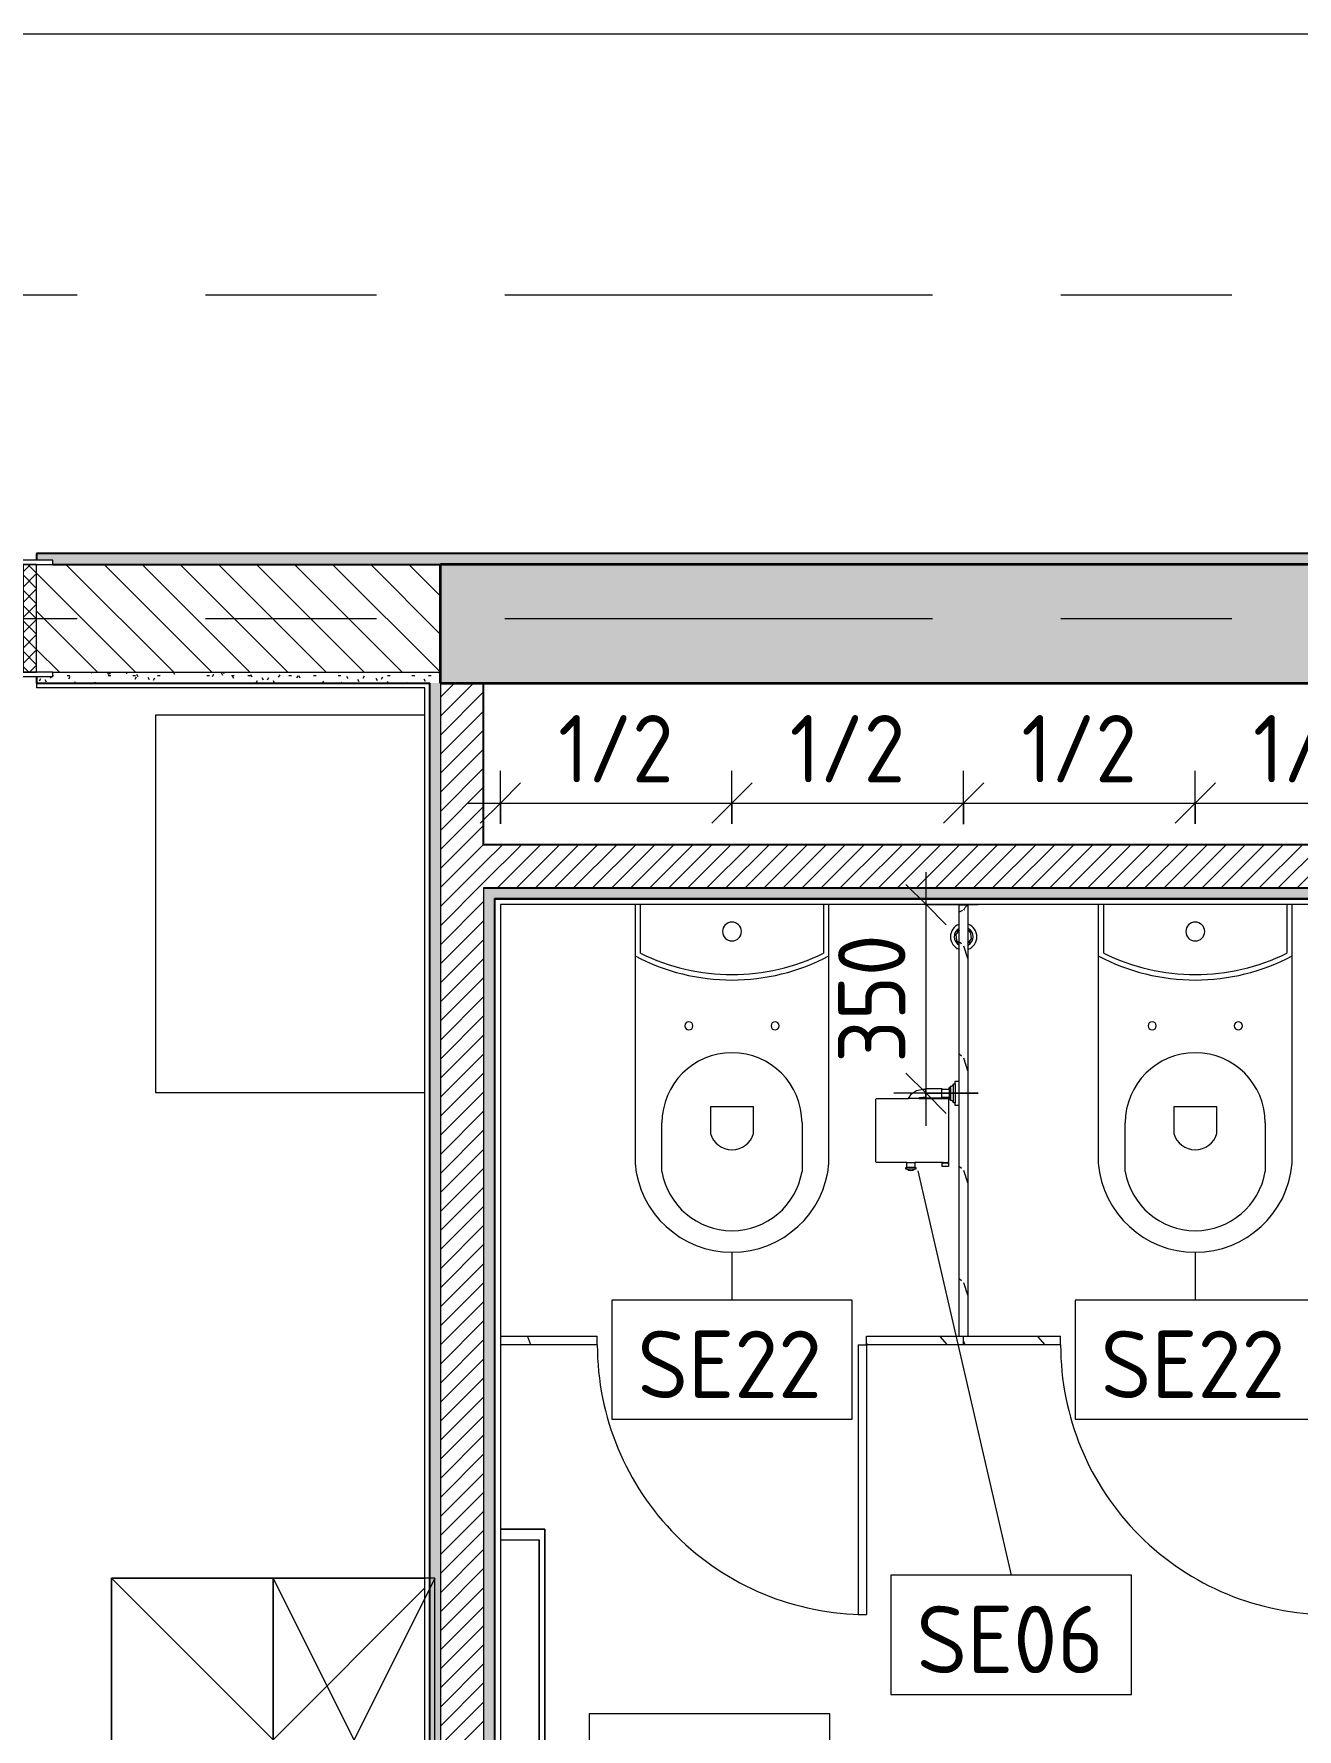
# Model space of a CAD drawing. Header units: millimetres. Extents: x 39815 to 261742, y -8553 to 29000.
# Drawn here: x 96570 to 98915, y 8439 to 11584 of the extents above; entities that cross this region are included whole.
import ezdxf

# ---------------------------------------------------------------- set-up
doc = ezdxf.new("R2010")
doc.units = ezdxf.units.MM
doc.linetypes.add('Осевая', pattern=[1587.5, 317.5, -238.125, 793.75, -238.125])
for name, color, linetype, lineweight in [('A-ANNO-DIMS', 7, 'Continuous', 9), ('A-ANNO-DIMS-50', 7, 'Continuous', 9), ('A-DETL-GENF', 7, 'Continuous', 9), ('A-DOOR', 7, 'Continuous', 9), ('A-DOOR-FRAM', 7, 'Continuous', 15), ('A-DOOR-FRAM-1', 7, 'Continuous', 9), ('A-GENM', 7, 'Continuous', 9), ('A-WALL-2', 7, 'Continuous', 9), ('I-FURN', 7, 'Continuous', 9), ('I-WALL', 7, 'Continuous', 9), ('P-SANR-FIXT-IDEN', 7, 'Continuous', 9), ('Оси-2', 7, 'Осевая', 9)]:
    doc.layers.add(name, color=color, linetype=linetype, lineweight=lineweight)
for name, color, linetype, lineweight, true_color in [('A-DETL-GENF-1', 7, 'Continuous', 9, 0x4994b4), ('A-WALL-1', 7, 'Continuous', 25, 0x3c3c3c), ('A-WALL-3', 7, 'Continuous', 35, 0x3c3c3c), ('A-WALL-FNSH-1', 7, 'Continuous', 15, 0x3c3c3c), ('P-SANR-FIXT-1', 7, 'Continuous', 15, 0x4994b4)]:
    doc.layers.add(name, color=color, linetype=linetype, lineweight=lineweight, true_color=true_color)
doc.styles.add('GOST Common', font='GOST_Common.ttf', dxfattribs={"height": 125})
doc.styles.add('ISOCPEUR', font='isocpeur.ttf', dxfattribs={"width": 0.9, "height": 125})
doc.dimstyles.new('ISO-2_5_0_9К_БОЛЬШОЙ', dxfattribs={"dimscale": 304.8, "dimtxt": 124.497647, "dimasz": 0.246063, "dimexe": 0.19685, "dimexo": 0.492126, "dimgap": 0, "dimtad": 1, "dimdec": 0, "dimrnd": 10, "dimzin": 0, "dimdsep": 46, "dimtxsty": 'ISOCPEUR', "dimblk1": 'OBLIQUE', "dimblk2": 'OBLIQUE', "dimsah": 1, "dimcen": 0.09, "dimdle": 0.19685, "dimazin": 0, "dimtfac": 1, "dimtdec": 4, "dimtix": 1, "dimtmove": 0, "dimatfit": 3, "dimfxl": 1, "dimtvp": 1, "dimtolj": 1, "dimtzin": 0, "dimarcsym": 2})
pattern_1 = [(45, (-14604.555, 0), (-17.6776695, 17.6776695), [])]
pattern_2 = [(0, (-14604.555, 0), (60.96, 15.24), [5.029, -40.691, 5.029, -40.691, -243.84]), (0, (-14604.555, 0), (60.96, 15.24), [-91.44, 5.029, -86.411, 5.029, -40.691, -106.68]), (0, (-14604.555, 0), (60.96, 15.24), [-228.6, 5.029, -25.451, 5.029, -71.171]), (120, (-14581.695, 7.62), (-43.6782272, 45.1729086), [5.029, -40.691, 5.029, -40.691, -243.84]), (120, (-14581.695, 7.62), (-43.6782272, 45.1729086), [-91.44, 5.029, -86.411, 5.029, -40.691, -106.68]), (120, (-14581.695, 7.62), (-43.6782272, 45.1729086), [-228.6, 5.029, -25.451, 5.029, -71.171]), (240, (-14574.075, 38.1), (-17.2817728, -60.4129086), [5.029, -40.691, 5.029, -40.691, -243.84]), (240, (-14574.075, 38.1), (-17.2817728, -60.4129086), [-91.44, 5.029, -86.411, 5.029, -40.691, -106.68]), (240, (-14574.075, 38.1), (-17.2817728, -60.4129086), [-228.6, 5.029, -25.451, 5.029, -71.171])]
pattern_3 = [(288.435, (112916.855, 9160), (208.250902, -416.49961), [79.025, -579.519]), (319.399, (112941.845, 9085.03), (1249.5049425, -1041.2430683), [38.399, -1881.571]), (316.848, (112762.75, 9060.04), (3123.769422, -2915.4788923), [91.346, -4475.934]), (289.983, (112829.39, 8997.565), (624.746965, -1666.001328), [48.75, -2388.754]), (270, (112846.05, 9160), (208.25, -208.25), [41.65, -166.6]), (298.443, (112846.05, 9118.35), (-1457.75313005, 2707.24838793), [113.682, -5570.435]), (264.289, (112900.195, 9018.39), (208.2636477, 1874.2483835), [41.858, -2051.029]), (309.806, (112896.03, 8976.74), (-833.007541, 1041.2439595), [32.53, -1593.955])]
pattern_4 = [(288.435, (113776.855, 9160), (208.250902, -416.49961), [79.025, -579.519]), (319.399, (113801.845, 9085.03), (1249.5049425, -1041.2430683), [38.399, -1881.571]), (316.848, (113622.75, 9060.04), (3123.769422, -2915.4788923), [91.346, -4475.934]), (289.983, (113689.39, 8997.565), (624.746965, -1666.001328), [48.75, -2388.754]), (270, (113706.05, 9160), (208.25, -208.25), [41.65, -166.6]), (298.443, (113706.05, 9118.35), (-1457.75313005, 2707.24838793), [113.682, -5570.435]), (264.289, (113760.195, 9018.39), (208.2636477, 1874.2483835), [41.858, -2051.029]), (309.806, (113756.03, 8976.74), (-833.007541, 1041.2439595), [32.53, -1593.955])]

# ---------------------------------------------------------------- blocks, each defined once
blk = doc.blocks.new('110_Дверь_СКБ_1Ст_Внутренняя1 - Д-8 950x2100h_охрана-31784688-Фрагмент 2_11')
at = {"layer": 'A-DOOR-FRAM-1'}
h = blk.add_hatch(dxfattribs=at)
h.set_pattern_fill('FP_18', color=256, style=0, pattern_type=2)
h.set_pattern_definition([(45, (-296.384, 164.685), (-14.1421, 14.1421), []), (135, (-296.384, 164.685), (-14.1421, -14.1421), [])])
h.paths.add_polyline_path([(-437.5, 100), (-462.5, 100), (-462.5, -100), (-437.5, -100)])
at = {"layer": 'A-DOOR'}
blk.add_arc((437.5, 100), 850, 98.3412, 180, dxfattribs=at)
at = {"layer": 'A-DOOR-FRAM'}
for p, q in [((-422.5, 108), (-492.5, 108)), ((-492.5, 108), (-492.5, 100)), ((-492.5, 100), (-422.5, 100)), ((-437.5, 100), (-462.5, 100)), ((-462.5, 100), (-462.5, -100)), ((-412.5, 100), (-437.5, 100)), ((-437.5, 100), (-437.5, 20)), ((-437.5, -100), (-437.5, 100)), ((-422.5, 100), (-437.5, 100)), ((-437.5, 100), (-437.5, 99)), ((-437.5, 99), (-422.5, 99)), ((-422.5, 100), (-422.5, 108)), ((-422.5, 99), (-422.5, 100)), ((-412.5, 60), (-412.5, 100)), ((-402.5, 60), (-412.5, 60)), ((-402.5, 20), (-402.5, 60)), ((-437.5, 20), (-402.5, 20)), ((-422.5, 20), (-437.5, 20)), ((-437.5, 20), (-437.5, -100)), ((-422.5, -100), (-422.5, 20)), ((-422.5, -100), (-492.5, -100)), ((-492.5, -100), (-492.5, -108)), ((-492.5, -108), (-422.5, -108)), ((-462.5, -100), (-437.5, -100)), ((-437.5, -100), (-422.5, -100)), ((-422.5, -108), (-422.5, -100))]:
    blk.add_line(p, q, dxfattribs=at)
blk = doc.blocks.new('Стол базовый прямоугольный - 1_196-25596001-Фрагмент 2_11')
at = {"layer": 'I-FURN'}
for p, q in [((350, 250), (-350, 250)), ((-350, 250), (-350, -249.9)), ((350, -249.9), (350, 250))]:
    blk.add_line(p, q, dxfattribs=at)
blk = doc.blocks.new('Вешалка - 1_25-V68-Фрагмент 2_11')
at = {"layer": 'I-FURN'}
for p, q in [((350, 55), (-350, 55)), ((-350, 55), (-350, -27.5)), ((-350, -27.5), (-350, 55)), ((-350, 55), (350, 55)), ((-330.4, -27.5), (-330.4, 44.4)), ((-330.4, -27.5), (-330.4, 44.4)), ((-330.4, 44.4), (330.2, 44.4)), ((330.2, 44.4), (-330.4, 44.4)), ((330.2, 44.4), (330.2, -27.5)), ((330.2, -27.5), (330.2, 44.4)), ((350, -27.5), (350, 55)), ((350, 55), (350, -27.5))]:
    blk.add_line(p, q, dxfattribs=at)
blk = doc.blocks.new('Шкаф параметрический - 1_280-25596496-Фрагмент 2_11')
at = {"layer": 'I-FURN'}
for p, q in [((0, 581.7), (0, 300)), ((0, 300), (0, 581.7)), ((18.3, 581.7), (300, 300)), ((300, 300), (581.7, 581.7)), ((600, 300), (600, 581.7)), ((600, 581.7), (600, 300)), ((0, 0), (300, 300)), ((0, 300), (0, 0)), ((0, 0), (0, 300)), ((300, 300), (600, 0)), ((600, 0), (600, 300)), ((600, 300), (600, 0)), ((0, 0), (600, 0)), ((600, 0), (0, 0))]:
    blk.add_line(p, q, dxfattribs=at)
blk = doc.blocks.new('Шкаф параметрический - 1_137-25596775-Фрагмент 2_11')
at = {"layer": 'I-FURN'}
for p, q in [((0, 0), (600, 300)), ((0, 300), (600, 0)), ((600, 300), (0, 300)), ((0, 300), (0, 0)), ((600, 0), (600, 300)), ((0, 0), (0, 281.7)), ((600, 281.7), (600, 0)), ((0, 0), (600, 0)), ((598.1, 0), (0, 0)), ((600, 0), (598.1, 0))]:
    blk.add_line(p, q, dxfattribs=at)
blk = doc.blocks.new('131_Сантехническая перегородка_Дверь 5 - СД-1-30835617-Фрагмент 2_11')
at = {"layer": 'A-DOOR'}
h = blk.add_hatch(dxfattribs=at)
h.set_pattern_fill('FP_31', color=256, style=0, pattern_type=2)
h.set_pattern_definition(pattern_3)
h.paths.add_polyline_path([(750, 8), (750, -8), (930, -8), (930, 8)])
at = {"layer": 'A-GENM'}
h = blk.add_hatch(dxfattribs=at)
h.set_pattern_fill('FP_31', color=256, style=0, pattern_type=2)
h.set_pattern_definition(pattern_3)
h.paths.add_polyline_path([(70, 8), (70, -8), (250, -8), (250, 8)])
at = {"layer": 'A-DOOR'}
for p, q in [((266, 508), (250, 508)), ((250, 8), (250, 508)), ((266, 8), (266, 508)), ((266, 8), (250, 8))]:
    blk.add_line(p, q, dxfattribs=at)
blk.add_arc((250, 8), 500, 360, 90, dxfattribs=at)
at = {"layer": 'A-GENM'}
for p, q in [((70, 8), (250, 8)), ((70, 8), (70, -8)), ((250, 8), (250, -8)), ((750, 8), (930, 8)), ((750, 8), (750, -8)), ((250, -8), (70, -8)), ((930, -8), (750, -8))]:
    blk.add_line(p, q, dxfattribs=at)
blk = doc.blocks.new('131_Сантехническая перегородка_Дверь 5 - СД-1-V73-Фрагмент 2_11')
at = {"layer": 'A-DOOR'}
h = blk.add_hatch(dxfattribs=at)
h.set_pattern_fill('FP_32', color=256, style=0, pattern_type=2)
h.set_pattern_definition(pattern_4)
h.paths.add_polyline_path([(750, 8), (750, -8), (930, -8), (930, 8)])
at = {"layer": 'A-GENM'}
h = blk.add_hatch(dxfattribs=at)
h.set_pattern_fill('FP_32', color=256, style=0, pattern_type=2)
h.set_pattern_definition(pattern_4)
h.paths.add_polyline_path([(70, 8), (70, -8), (250, -8), (250, 8)])
at = {"layer": 'A-DOOR'}
for p, q in [((266, 508), (250, 508)), ((250, 8), (250, 508)), ((266, 8), (266, 508)), ((266, 8), (250, 8))]:
    blk.add_line(p, q, dxfattribs=at)
blk.add_arc((250, 8), 500, 360, 90, dxfattribs=at)
at = {"layer": 'A-GENM'}
for p, q in [((70, 8), (250, 8)), ((70, 8), (70, -8)), ((250, 8), (250, -8)), ((750, 8), (930, 8)), ((750, 8), (750, -8)), ((930, 8), (930, -8)), ((250, -8), (70, -8)), ((930, -8), (750, -8))]:
    blk.add_line(p, q, dxfattribs=at)
blk = doc.blocks.new('FP_80-Фрагмент 2_11')
at = {"layer": 'A-GENM'}
for p, q in [((-0.1, 8), (0.3, 7.1)), ((0, 8), (0, -8)), ((0.3, 7.1), (0.9, 6.2)), ((0.9, 6.2), (1.7, 5.3)), ((1.7, 5.3), (2.6, 4.3)), ((2.6, 4.3), (3.6, 3.4)), ((3.6, 3.4), (4.8, 2.5)), ((4.8, 2.5), (6.1, 1.6)), ((6.1, 1.6), (7.5, 0.7)), ((7.5, 0.7), (9.1, -0.2)), ((10.1, -2.4), (10.7, -3.5)), ((10.7, -3.5), (11.3, -4.7)), ((11.3, -4.7), (12, -5.8)), ((12, -5.8), (12.6, -6.9)), ((12.6, -6.9), (13.3, -8))]:
    blk.add_line(p, q, dxfattribs=at)
blk = doc.blocks.new('131_Сантехническая перегородка 6 - СП-1-V79-Фрагмент 2_11')
at = {"layer": 'A-GENM'}
h = blk.add_hatch(dxfattribs=at)
h.set_pattern_fill('FP_37', color=256, style=0, pattern_type=2)
h.set_pattern_definition([(198.435, (9968, -112846.855), (-416.49961, -208.250902), [79.025, -579.519]), (229.399, (9893.03, -112871.845), (-1041.2430683, -1249.5049425), [38.399, -1881.571]), (226.848, (9868.04, -112692.75), (-2915.4788923, -3123.769422), [91.346, -4475.934]), (199.983, (9805.565, -112759.39), (-1666.001328, -624.746965), [48.75, -2388.754]), (180, (9968, -112776.05), (-208.25, -208.25), [41.65, -166.6]), (208.443, (9926.35, -112776.05), (2707.24838793, 1457.75313005), [113.682, -5570.435]), (174.289, (9826.39, -112830.195), (1874.2483835, -208.2636477), [41.858, -2051.029]), (219.806, (9784.74, -112826.03), (1041.2439595, 833.007541), [32.53, -1593.955])])
h.paths.add_polyline_path([(800, 0), (800, 8), (50, 8), (50, -8), (800, -8)])
for p, q in [((0, 8), (50, 8)), ((50, 8), (800, 8)), ((50, -8), (0, -8)), ((800, -8), (50, -8))]:
    blk.add_line(p, q, dxfattribs=at)
at = {"layer": 'A-GENM', "flags": 128}
for points in [[(71.5, 8), (62.7, 14.5), (51.9, 13.4), (45.9, 8)], [(45.9, -8), (54.7, -14.5), (65.5, -13.4), (71.5, -8)]]:
    blk.add_lwpolyline(points, dxfattribs=at)
at = {"layer": 'A-GENM'}
for radius, start, end in [(24.6, 19.9113, 160.0887), (17.6, 28.9731, 151.0269), (15.1, 126.8617, 139.5341), (15.1, 78.8699, 82.6459), (15.1, 40.4659, 53.124), (24.6, 199.9113, 340.0887), (17.6, 208.9731, 331.0269), (15.1, 220.4659, 233.124), (15.1, 258.8699, 262.6459), (15.1, 306.8617, 319.5341)]:
    blk.add_arc((58.7, 0), radius, start, end, dxfattribs=at)
blk.add_blockref('FP_80-Фрагмент 2_11', (0, 0), dxfattribs=at)
blk = doc.blocks.new('WC Seat_2 with Cistern-Wall Based - SE22-33487382-Фрагмент 2_11')
at = {"layer": 'P-SANR-FIXT-1'}
for p, q in [((-55, 485.5), (-55, 100.5)), ((-5, 410.5), (-5, 500.5)), ((255, 500.5), (255, 410.5)), ((305, 100.5), (305, 485.5)), ((85, 430.5), (85, 380.5)), ((165, 380.5), (165, 430.5)), ((85, 380.5), (165, 380.5)), ((-55, 100.5), (-55, 5.5)), ((-45, 5.5), (-45, 95.6)), ((295, 95.6), (295, 5.5)), ((305, 5.5), (305, 100.5))]:
    blk.add_line(p, q, dxfattribs=at)
for centre, radius, start, end in [((125, 469.8), 180.7, 4.9791, 175.0209), ((125, 478.7), 131.8, 9.5273, 170.4727), ((125, 418.8), 41.7, 16.2602, 163.7398), ((125, 410.5), 130, 180, 360), ((45, 230.5), 7.5, 0, 180), ((45, 230.5), 7.5, 180, 360), ((205, 230.5), 7.5, 0, 180), ((205, 230.5), 7.5, 180, 360), ((125, -237), 382.5, 61.9275, 118.0725), ((125, -247), 382.5, 63.6122, 116.3878), ((125, 55.5), 17.5, 0, 180), ((125, 55.5), 17.5, 180, 360)]:
    blk.add_arc(centre, radius, start, end, dxfattribs=at)
blk = doc.blocks.new('Sanitary_Toilet-Accessories_Gessi_Wall-mounted-paper-roll-holder-65449 - Chrome-30913797-Фрагмент 2_11')
at = {"layer": 'A-DETL-GENF-1'}
for p, q in [((112804.1, 9617.7), (112813.7, 9624.1)), ((112813.7, 9624.1), (112825, 9626.3)), ((112825, 9626.3), (112830.5, 9626.3)), ((112830.5, 9626.3), (112830.5, 9627.8)), ((112830.5, 9627.8), (112860.5, 9627.8)), ((112830.5, 9626.3), (112830.5, 9611.3)), ((112860.5, 9627.8), (112860.5, 9626.3)), ((112860.5, 9611.3), (112860.5, 9626.3)), ((112860.5, 9626.3), (112874, 9626.3)), ((112874, 9626.3), (112874, 9629.8)), ((112874, 9629.8), (112876.5, 9629.8)), ((112874, 9627.8), (112874, 9609.3)), ((112876.5, 9631.8), (112878.5, 9632.1)), ((112876.5, 9629.8), (112876.5, 9631.8)), ((112876.5, 9629.8), (112876.5, 9607.8)), ((112878.5, 9632.1), (112880.4, 9633.1)), ((112880.4, 9633.1), (112881.8, 9634.6)), ((112881.8, 9634.6), (112882.5, 9636.3)), ((112882.5, 9601.3), (112882.5, 9636.3)), ((112882.5, 9636.3), (112885, 9636.3)), ((112885, 9636.3), (112885, 9641.3)), ((112885, 9641.3), (112893, 9641.3)), ((112885, 9636.3), (112885, 9601.3)), ((112738.3, 9607.7), (112738.4, 9609.3)), ((112738.3, 9491.6), (112738.3, 9607.7)), ((112738.4, 9609.3), (112798.6, 9609.3)), ((112798.6, 9609.3), (112804.1, 9617.7)), ((112818.1, 9609.3), (112798.6, 9609.3)), ((112819.5, 9610.2), (112818.1, 9609.3)), ((112818.1, 9609.3), (112863.2, 9609.3)), ((112825, 9611.3), (112819.5, 9610.2)), ((112830.5, 9611.3), (112825, 9611.3)), ((112830.5, 9609.8), (112830.5, 9611.3)), ((112860.5, 9609.8), (112830.5, 9609.8)), ((112863.2, 9611.3), (112860.5, 9611.3)), ((112860.5, 9611.3), (112860.5, 9609.8)), ((112871.2, 9611.3), (112863.2, 9611.3)), ((112863.2, 9609.3), (112863.2, 9611.3)), ((112863.2, 9609.3), (112871.2, 9609.3)), ((112874, 9611.3), (112871.2, 9611.3)), ((112871.2, 9611.3), (112871.2, 9609.3)), ((112871.2, 9609.3), (112873.2, 9609.3)), ((112873.2, 9609.3), (112873.2, 9490.3)), ((112874, 9607.8), (112874, 9611.3)), ((112876.5, 9607.8), (112874, 9607.8)), ((112876.5, 9605.8), (112876.5, 9607.8)), ((112878.5, 9605.5), (112876.5, 9605.8)), ((112880.4, 9604.5), (112878.5, 9605.5)), ((112881.8, 9603), (112880.4, 9604.5)), ((112882.5, 9601.3), (112881.8, 9603)), ((112885, 9601.3), (112882.5, 9601.3)), ((112885, 9596.3), (112885, 9601.3)), ((112893, 9596.3), (112885, 9596.3)), ((112738.4, 9490.3), (112738.3, 9491.6)), ((112795.5, 9490.3), (112738.4, 9490.3)), ((112793.5, 9477.8), (112793.5, 9481.3)), ((112793.5, 9481.3), (112795.5, 9481.3)), ((112795.5, 9477.8), (112793.5, 9477.8)), ((112795.5, 9490.3), (112810.5, 9490.3)), ((112795.5, 9481.3), (112795.5, 9490.3)), ((112810.5, 9481.3), (112795.5, 9481.3)), ((112810.5, 9477.8), (112795.5, 9477.8)), ((112799, 9475.9), (112795.5, 9477.8)), ((112803, 9475.3), (112799, 9475.9)), ((112807, 9475.9), (112803, 9475.3)), ((112810.5, 9477.8), (112807, 9475.9)), ((112863.2, 9490.3), (112810.5, 9490.3)), ((112810.5, 9490.3), (112810.5, 9481.3)), ((112810.5, 9481.3), (112812.5, 9481.3)), ((112812.5, 9477.8), (112810.5, 9477.8)), ((112812.5, 9481.3), (112812.5, 9477.8)), ((112861.2, 9482.8), (112861.2, 9489.3)), ((112861.2, 9489.3), (112863.2, 9489.3)), ((112873.2, 9482.8), (112861.2, 9482.8)), ((112863.2, 9490.3), (112871.2, 9490.3)), ((112863.2, 9489.3), (112863.2, 9490.3)), ((112871.2, 9489.3), (112863.2, 9489.3)), ((112873.2, 9490.3), (112871.2, 9490.3)), ((112871.2, 9490.3), (112871.2, 9489.3)), ((112871.2, 9489.3), (112873.2, 9489.3)), ((112873.2, 9489.3), (112873.2, 9482.8))]:
    blk.add_line(p, q, dxfattribs=at)
blk = doc.blocks.new('DET_L_Линия разрыва - М100-30911547-Фрагмент 2_11')
at = {"layer": 'A-DETL-GENF'}
blk.add_line((9367.7, 0), (4983.9, 0), dxfattribs=at)
blk = doc.blocks.new('М_сантехническая_рамка1 - В рамке-30590747-Фрагмент 2_11')
at = {"layer": 'P-SANR-FIXT-IDEN'}
for p, q in [((4.293, 2.24), (-4.639, 2.24)), ((-4.639, 2.24), (-4.639, -2.178)), ((4.293, -2.178), (4.293, 2.24)), ((-4.639, -2.178), (4.293, -2.178))]:
    blk.add_line(p, q, dxfattribs=at)
blk = doc.blocks.new('DIMBLOCK57-Фрагмент 2_11')
at = {"layer": 'A-ANNO-DIMS-50'}
for p, q in [((97436.4, 10119), (97436.4, 10217.3)), ((97866.4, 10119), (97866.4, 10217.3)), ((97376.4, 10157.3), (97866.4, 10157.3)), ((97436.4, 10157.3), (97436.4, 10119)), ((97866.4, 10157.3), (97866.4, 10119))]:
    blk.add_line(p, q, dxfattribs=at)
at = {"layer": 'A-ANNO-DIMS-50', "lineweight": 20}
for p, q in [((97436.4, 10157.3), (97473.9, 10194.8)), ((97866.4, 10157.3), (97903.9, 10194.8)), ((97436.4, 10157.3), (97398.9, 10119.8)), ((97866.4, 10157.3), (97828.9, 10119.8))]:
    blk.add_line(p, q, dxfattribs=at)
at = {"layer": 'A-ANNO-DIMS-50', "color": 0, "insert": (97543.7, 10320.6), "char_height": 125, "width": 258.572, "attachment_point": 1, "line_spacing_factor": 1.149209, "style": 'ISOCPEUR'}
blk.add_mtext('1/2', dxfattribs=at)
blk = doc.blocks.new('_Oblique')
at = {"color": 0, "linetype": 'ByBlock', "lineweight": -2}
blk.add_line((-0.5, -0.5), (0.5, 0.5), dxfattribs=at)
blk = doc.blocks.new('DIMBLOCK58-Фрагмент 2_11')
at = {"layer": 'A-ANNO-DIMS-50'}
for p, q in [((97866.4, 10119), (97866.4, 10217.3)), ((98296.4, 10118), (98296.4, 10217.3)), ((97866.4, 10157.3), (98296.4, 10157.3)), ((97866.4, 10157.3), (97866.4, 10119)), ((98296.4, 10157.3), (98296.4, 10118))]:
    blk.add_line(p, q, dxfattribs=at)
at = {"layer": 'A-ANNO-DIMS-50', "lineweight": 20}
for p, q in [((97866.4, 10157.3), (97903.9, 10194.8)), ((98296.4, 10157.3), (98333.9, 10194.8)), ((97866.4, 10157.3), (97828.9, 10119.8)), ((98296.4, 10157.3), (98258.9, 10119.8))]:
    blk.add_line(p, q, dxfattribs=at)
at = {"layer": 'A-ANNO-DIMS-50', "color": 0, "insert": (97973.7, 10320.6), "char_height": 125, "width": 258.572, "attachment_point": 1, "line_spacing_factor": 1.149209, "style": 'ISOCPEUR'}
blk.add_mtext('1/2', dxfattribs=at)
blk = doc.blocks.new('DIMBLOCK59-Фрагмент 2_11')
at = {"layer": 'A-ANNO-DIMS-50'}
for p, q in [((98296.4, 10118), (98296.4, 10217.3)), ((98726.4, 10119), (98726.4, 10217.3)), ((98296.4, 10157.3), (98726.4, 10157.3)), ((98296.4, 10157.3), (98296.4, 10118)), ((98726.4, 10157.3), (98726.4, 10119))]:
    blk.add_line(p, q, dxfattribs=at)
at = {"layer": 'A-ANNO-DIMS-50', "lineweight": 20}
for p, q in [((98296.4, 10157.3), (98333.9, 10194.8)), ((98726.4, 10157.3), (98763.9, 10194.8)), ((98296.4, 10157.3), (98258.9, 10119.8)), ((98726.4, 10157.3), (98688.9, 10119.8))]:
    blk.add_line(p, q, dxfattribs=at)
at = {"layer": 'A-ANNO-DIMS-50', "color": 0, "insert": (98403.7, 10320.6), "char_height": 125, "width": 258.572, "attachment_point": 1, "line_spacing_factor": 1.149209, "style": 'ISOCPEUR'}
blk.add_mtext('1/2', dxfattribs=at)
blk = doc.blocks.new('DIMBLOCK60-Фрагмент 2_11')
at = {"layer": 'A-ANNO-DIMS-50'}
for p, q in [((98726.4, 10119), (98726.4, 10217.3)), ((99156.4, 10118), (99156.4, 10217.3)), ((98726.4, 10157.3), (99156.4, 10157.3)), ((98726.4, 10157.3), (98726.4, 10119)), ((99156.4, 10157.3), (99156.4, 10118))]:
    blk.add_line(p, q, dxfattribs=at)
at = {"layer": 'A-ANNO-DIMS-50', "lineweight": 20}
for p, q in [((98726.4, 10157.3), (98763.9, 10194.8)), ((99156.4, 10157.3), (99193.9, 10194.8)), ((98726.4, 10157.3), (98688.9, 10119.8)), ((99156.4, 10157.3), (99118.9, 10119.8))]:
    blk.add_line(p, q, dxfattribs=at)
at = {"layer": 'A-ANNO-DIMS-50', "color": 0, "insert": (98833.7, 10320.6), "char_height": 125, "width": 258.572, "attachment_point": 1, "line_spacing_factor": 1.149209, "style": 'ISOCPEUR'}
blk.add_mtext('1/2', dxfattribs=at)
blk = doc.blocks.new('DIMBLOCK65-Фрагмент 2_11')
at = {"layer": 'A-ANNO-DIMS-50', "lineweight": 20}
for p, q in [((98226.7, 9969), (98189.2, 10006.5)), ((98226.7, 9969), (98264.2, 9931.5)), ((98226.7, 9618.8), (98189.2, 9656.3)), ((98226.7, 9618.8), (98264.2, 9581.3))]:
    blk.add_line(p, q, dxfattribs=at)
at = {"layer": 'A-ANNO-DIMS-50'}
for p, q in [((98226.7, 9558.8), (98226.7, 10029)), ((98323.6, 9969), (98166.7, 9969)), ((98226.7, 9969), (98323.6, 9969)), ((98323.6, 9618.8), (98166.7, 9618.8)), ((98226.7, 9618.8), (98323.6, 9618.8))]:
    blk.add_line(p, q, dxfattribs=at)
at = {"layer": 'A-ANNO-DIMS-50', "color": 0, "insert": (98063.4, 9675.4), "char_height": 125, "width": 284.429, "attachment_point": 1, "rotation": 90, "line_spacing_factor": 1.149209, "style": 'ISOCPEUR'}
blk.add_mtext('350', dxfattribs=at)

msp = doc.modelspace()

# ---------------------------------------------------------------- hatches: boundary and pattern name
at = {"layer": 'I-WALL'}
h = msp.add_hatch(dxfattribs=at)
h.set_pattern_fill('FP_9', color=256, style=0, pattern_type=2)
h.set_pattern_definition(pattern_2)
h.paths.add_polyline_path([(105166.3, 10600), (105166.3, 10620), (96575.4, 10620), (96575.4, 10608), (96605.4, 10608), (96605.4, 10600), (104725.4, 10600)])
h = msp.add_hatch(dxfattribs=at)
h.set_pattern_fill('FP_2', color=256, style=0, pattern_type=2)
h.set_pattern_definition([(135, (-14604.555, 0), (-35.35534, -35.35534), [])])
h.paths.add_polyline_path([(105166.3, 10400), (105166.3, 10600), (104725.4, 10600), (104725.4, 10400)])
h.paths.add_polyline_path([(97325.4, 10400), (97325.4, 10600), (96575.4, 10600), (96575.4, 10400), (96624.9, 10400)])
h = msp.add_hatch(dxfattribs=at)
h.set_pattern_fill('FP_3', color=256, style=0, pattern_type=2)
h.set_pattern_definition([(45, (-14604.555, 0), (-28.51196, 28.51196), []), (45, (-14576.043, 0), (-28.51196, 28.51196), [50.403, -10.081, 1.676, -8.404])])
h.paths.add_polyline_path([(104645.4, 10380), (104725.4, 10380), (104725.4, 10600), (97325.4, 10600), (97325.4, 10380), (103091.8, 10380)])
h = msp.add_hatch(dxfattribs=at)
h.set_pattern_fill('FP_9', color=256, style=0, pattern_type=2)
h.set_pattern_definition(pattern_2)
h.paths.add_polyline_path([(97305.4, 10380), (97325.4, 10380), (97325.4, 10400), (96605.4, 10400), (96605.4, 10392), (96575.4, 10392), (96575.4, 10380), (96624.9, 10380)])
h = msp.add_hatch(dxfattribs=at)
h.set_pattern_fill('FP_9', color=256, style=0, pattern_type=2)
h.set_pattern_definition(pattern_2)
h.paths.add_polyline_path([(97305.4, 6700), (97325.4, 6700), (97325.4, 10380), (97305.4, 10380), (97305.4, 6720)])
h = msp.add_hatch(dxfattribs=at)
h.set_pattern_fill('FP_1', color=256, style=0, pattern_type=2)
h.set_pattern_definition(pattern_1)
h.paths.add_polyline_path([(97405.4, 5400), (97405.4, 10380), (97325.4, 10380), (97325.4, 5400)])
h = msp.add_hatch(dxfattribs=at)
h.set_pattern_fill('FP_1', color=256, style=0, pattern_type=2)
h.set_pattern_definition(pattern_1)
h.paths.add_polyline_path([(104195.4, 10000), (104195.4, 10080), (97405.4, 10080), (97405.4, 10000), (103091.8, 10000)])
h = msp.add_hatch(dxfattribs=at)
h.set_pattern_fill('FP_9', color=256, style=0, pattern_type=2)
h.set_pattern_definition(pattern_2)
h.paths.add_polyline_path([(104175.4, 9980), (104195.4, 9980), (104195.4, 10000), (97405.4, 10000), (97405.4, 9980), (104174.4, 9980)])
h = msp.add_hatch(dxfattribs=at)
h.set_pattern_fill('FP_9', color=256, style=0, pattern_type=2)
h.set_pattern_definition(pattern_2)
h.paths.add_polyline_path([(97425.4, 8060), (97425.4, 9980), (97405.4, 9980), (97405.4, 8060)])

# ---------------------------------------------------------------- linework, layer by layer
at = {"layer": 'A-WALL-1'}
for p, q in [((105166.3, 10620), (96575.4, 10620)), ((96575.4, 10620), (96575.4, 10608)), ((96605.4, 10600), (97325.4, 10600)), ((96575.4, 10392), (96575.4, 10380)), ((96575.4, 10380), (97305.4, 10380)), ((97305.4, 6720), (97305.4, 10380)), ((97405.4, 10080), (97405.4, 10380)), ((104195.4, 10080), (97405.4, 10080)), ((97405.4, 10000), (104195.4, 10000)), ((97425.4, 9980), (104175.4, 9980)), ((97425.4, 9980), (97425.4, 8080))]:
    msp.add_line(p, q, dxfattribs=at)
at = {"layer": 'A-WALL-2'}
for p, q in [((96605.4, 10400), (97325.4, 10400)), ((97325.4, 10380), (97325.4, 6700)), ((97405.4, 10000), (97405.4, 8060))]:
    msp.add_line(p, q, dxfattribs=at)
at = {"layer": 'A-WALL-3'}
for p, q in [((97325.4, 10380), (97325.4, 10600)), ((104725.4, 10600), (97325.4, 10600)), ((97325.4, 10380), (104725.4, 10380))]:
    msp.add_line(p, q, dxfattribs=at)
at = {"layer": 'A-WALL-FNSH-1'}
for p, q in [((105166.3, 10621), (96575.4, 10621)), ((96575.4, 10621), (96575.4, 10620)), ((96575.4, 10380), (96575.4, 10379)), ((96575.4, 10379), (97304.4, 10379)), ((97304.4, 10379), (97304.4, 6721)), ((97426.4, 8081), (97426.4, 9979)), ((97426.4, 9979), (104174.4, 9979))]:
    msp.add_line(p, q, dxfattribs=at)
at = {"layer": 'I-WALL'}
for p, q in [((96575.4, 10379), (96575.4, 10371)), ((97296.4, 10371), (96575.4, 10371)), ((97296.4, 6729), (97296.4, 10371)), ((104175.4, 9969), (97436.4, 9969)), ((97436.4, 9969), (97436.4, 8080))]:
    msp.add_line(p, q, dxfattribs=at)
at = {"layer": 'P-SANR-FIXT-IDEN'}
for p, q in [((98211.1, 9475.3), (98384.4, 8724.7)), ((97866.4, 9323.9), (97866.4, 9235)), ((98726.4, 9323.9), (98726.4, 9235))]:
    msp.add_line(p, q, dxfattribs=at)
at = {"layer": 'Оси-2'}
for p, q in [((95301.7, 11100), (103916.3, 11100)), ((95301.7, 10500), (103916.3, 10500))]:
    msp.add_line(p, q, dxfattribs=at)

# ---------------------------------------------------------------- block references
at = {"layer": 'A-DETL-GENF', "rotation": 180}
msp.add_blockref('DET_L_Линия разрыва - М100-30911547-Фрагмент 2_11', (105166.3, 11584.2), dxfattribs=at)
at = {"layer": 'A-DOOR', "rotation": 180}
msp.add_blockref('110_Дверь_СКБ_1Ст_Внутренняя1 - Д-8 950x2100h_охрана-31784688-Фрагмент 2_11', (96112.9, 10500), dxfattribs=at)
at = {"layer": 'A-GENM'}
for name, p, rotation in [('131_Сантехническая перегородка 6 - СП-1-V79-Фрагмент 2_11', (98296.4, 9968), 270.0000000000007), ('131_Сантехническая перегородка_Дверь 5 - СД-1-30835617-Фрагмент 2_11', (98366.4, 9160), 180), ('131_Сантехническая перегородка_Дверь 5 - СД-1-V73-Фрагмент 2_11', (99226.4, 9160), 180)]:
    msp.add_blockref(name, p, dxfattribs=dict(at, rotation=rotation))
at = {"layer": 'I-FURN'}
for name, p, rotation in [('Стол базовый прямоугольный - 1_196-25596001-Фрагмент 2_11', (97046.5, 9970.2), 90), ('Вешалка - 1_25-V68-Фрагмент 2_11', (97463.9, 8460), 270.0000000000007), ('Шкаф параметрический - 1_280-25596496-Фрагмент 2_11', (96714.7, 8719.6), 269.9999999999994), ('Шкаф параметрический - 1_137-25596775-Фрагмент 2_11', (97014.7, 8719.6), 269.9999999999994)]:
    msp.add_blockref(name, p, dxfattribs=dict(at, rotation=rotation))
at = {"layer": 'P-SANR-FIXT-1', "rotation": 180}
for p in [(97991.4, 9974.5), (98851.4, 9974.5)]:
    msp.add_blockref('WC Seat_2 with Cistern-Wall Based - SE22-33487382-Фрагмент 2_11', p, dxfattribs=at)
at = {"layer": 'P-SANR-FIXT-1'}
msp.add_blockref('Sanitary_Toilet-Accessories_Gessi_Wall-mounted-paper-roll-holder-65449 - Chrome-30913797-Фрагмент 2_11', (-14604.6, 0), dxfattribs=at)
at = {"layer": 'P-SANR-FIXT-IDEN', "xscale": 49.99999999999998, "yscale": 49.99999999999998, "zscale": 49.99999999999998}
for p in [(97875.1, 9123), (98735.1, 9123), (98393.1, 8612.7), (97833.1, 8355.4)]:
    msp.add_blockref('М_сантехническая_рамка1 - В рамке-30590747-Фрагмент 2_11', p, dxfattribs=at)

# ---------------------------------------------------------------- texts
at = {"layer": 'P-SANR-FIXT-IDEN', "char_height": 125, "width": 444.937, "attachment_point": 1, "style": 'GOST Common'}
for s, insert in [('SE22', (97690.8, 9178.4)), ('SE22', (98550.8, 9178.4)), ('SE06', (98208.8, 8668.1))]:
    msp.add_mtext(s, dxfattribs=dict(at, insert=insert))

# ---------------------------------------------------------------- dimensions: what is measured, and where the dimension line sits
at = {"layer": 'A-ANNO-DIMS'}
for base, p1, p2, override, picture, middle in [((97866.4, 10157.3), (97436.4, 9969), (97866.4, 9969), {"dimpost": '<>', "dimfxl": 430}, 'DIMBLOCK57-Фрагмент 2_11', (97651.4, 10219.8)), ((98296.4, 10157.3), (97866.4, 9969), (98296.4, 9968), {"dimpost": '<>', "dimfxl": 430.001163}, 'DIMBLOCK58-Фрагмент 2_11', (98081.4, 10219.8)), ((98726.4, 10157.3), (98296.4, 9968), (98726.4, 9969), {"dimpost": '<>', "dimfxl": 430.001163}, 'DIMBLOCK59-Фрагмент 2_11', (98511.4, 10219.8)), ((99156.4, 10157.3), (98726.4, 9969), (99156.4, 9968), {"dimpost": '<>', "dimfxl": 430.001163}, 'DIMBLOCK60-Фрагмент 2_11', (98941.4, 10219.8))]:
    dim = msp.add_linear_dim(base=base, p1=p1, p2=p2, text='1/2', dimstyle='ISO-2_5_0_9К_БОЛЬШОЙ', override=override, dxfattribs=at)
    dim.commit()
    dim.dimension.update_dxf_attribs({"geometry": picture, "text_midpoint": middle})
dim = msp.add_linear_dim(base=(98226.7, 9969), p1=(98173.6, 9618.8), p2=(98173.6, 9969), angle=90, dimstyle='ISO-2_5_0_9К_БОЛЬШОЙ', override={"dimpost": '<>', "dimfxl": 350.20167}, dxfattribs=at)
dim.commit()
dim.dimension.update_dxf_attribs({"geometry": 'DIMBLOCK65-Фрагмент 2_11', "text_midpoint": (98164.2, 9793.9)})

doc.saveas('drawing.dxf')
